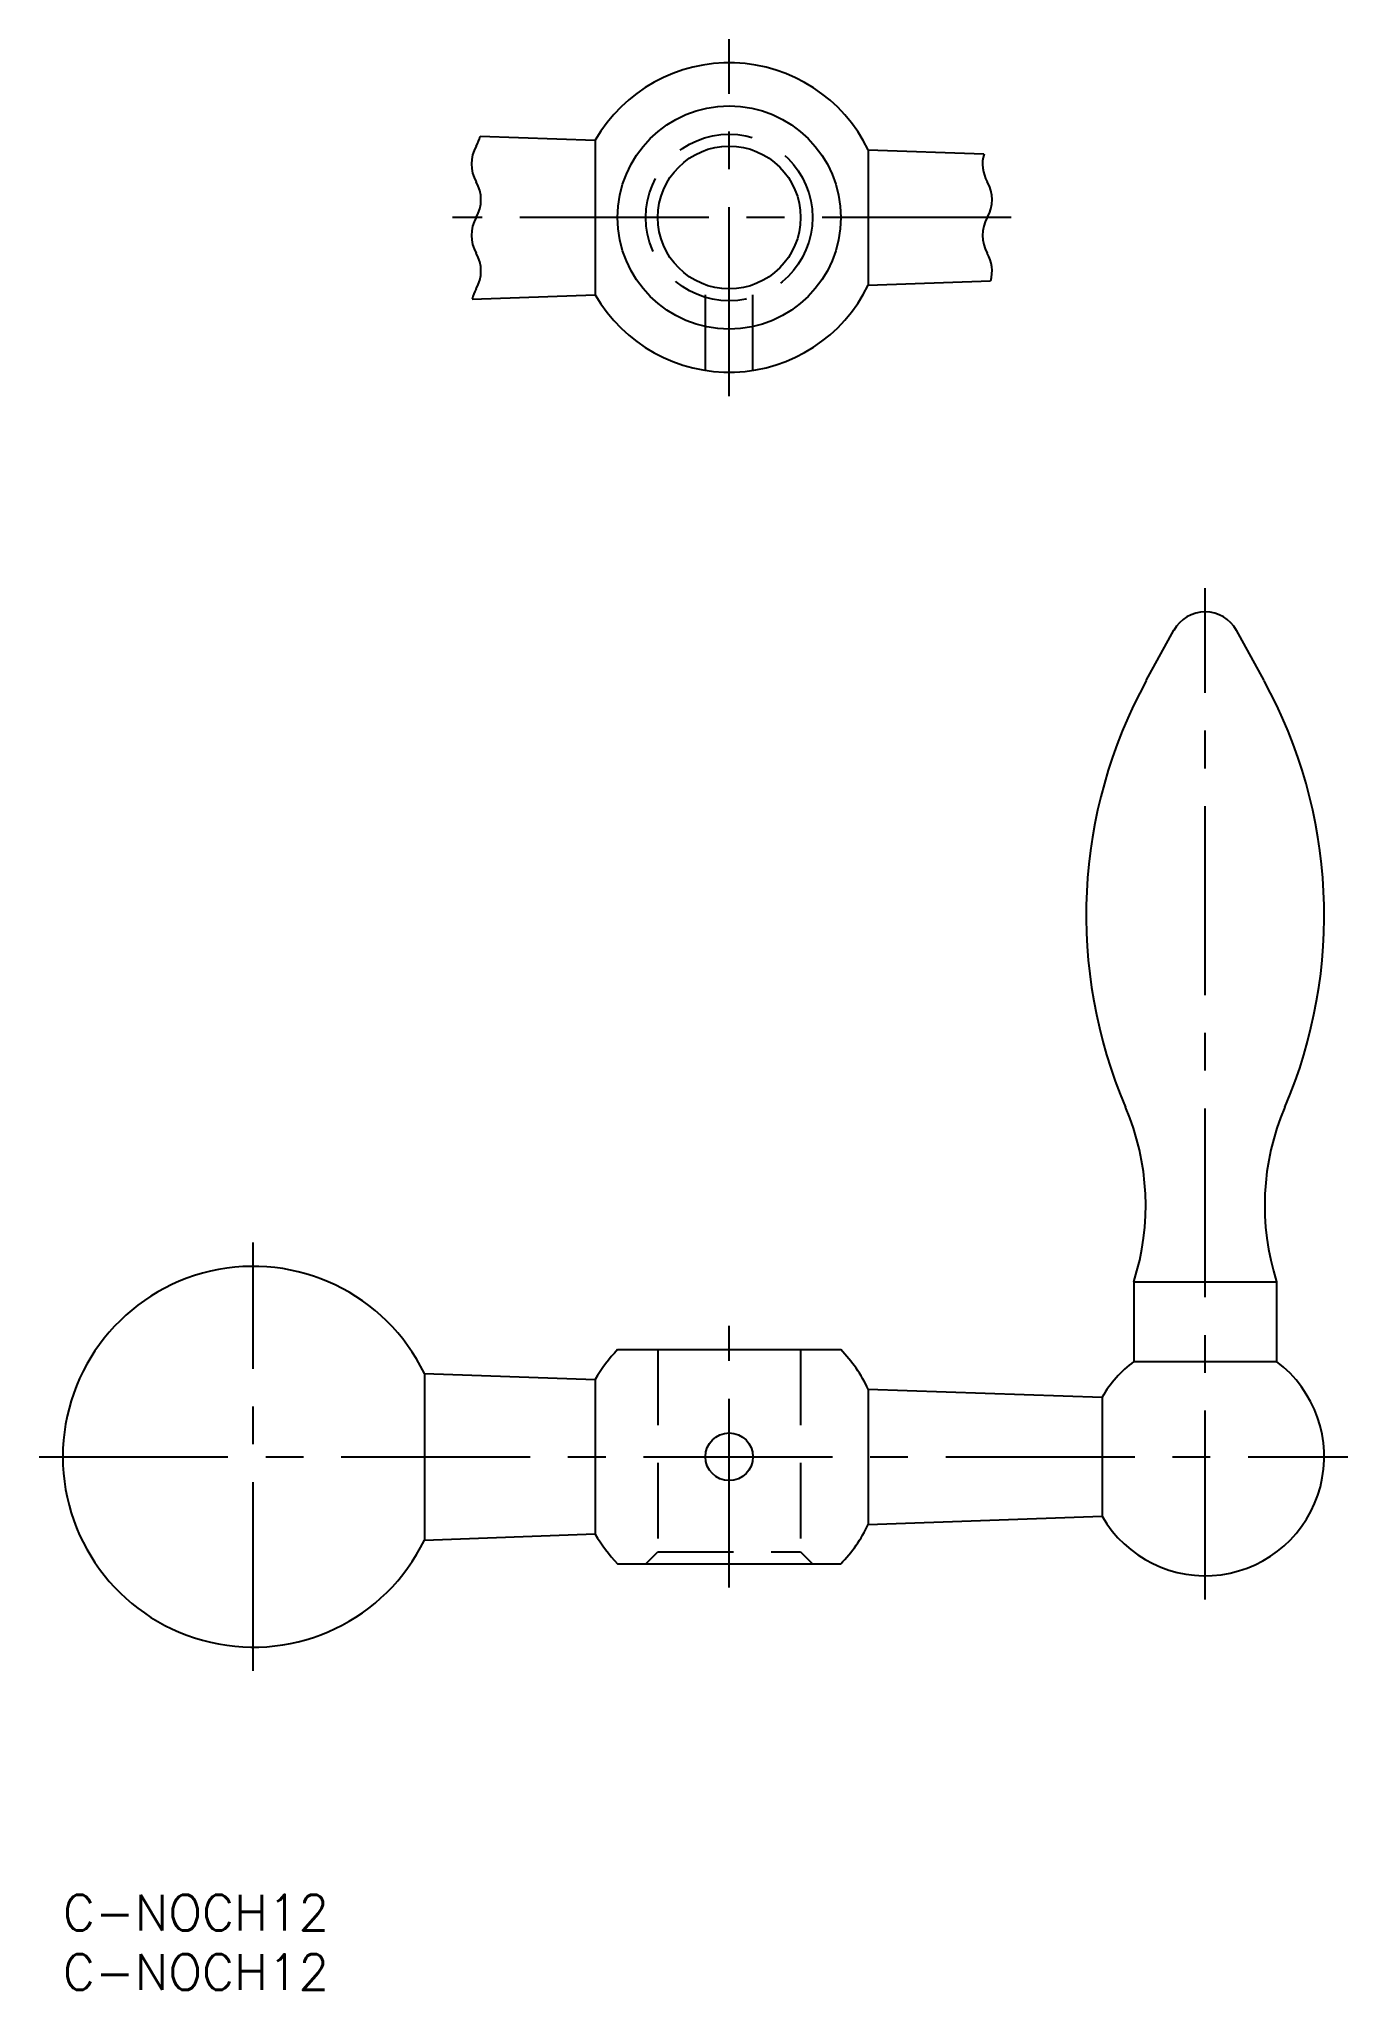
# Model space of a CAD drawing. Extents: x -2 to 108, y -8 to 156.
import ezdxf

# ---------------------------------------------------------------- set-up
doc = ezdxf.new("R2010")
doc.units = 0
doc.header["$LTSCALE"] = 0.5
doc.linetypes.add('CENTER', pattern=[50.8, 31.75, -6.35, 6.35, -6.35])
doc.linetypes.add('DASHED', pattern=[19.05, 12.7, -6.35])
doc.layers.get('0').update_dxf_attribs({"linetype": 'CONTINUOUS'})
doc.layers.add('CENTER', color=1, linetype='CENTER')
doc.styles.get("Standard").update_dxf_attribs({"font": 'txt.shx', "height": 3, "bigfont": 'bigfont.shx'})

# ---------------------------------------------------------------- blocks, each defined once
blk = doc.blocks.new('*U12')
at = {"color": 7, "linetype": 'CONTINUOUS'}
blk.add_text('C-NOCH12', height=3, dxfattribs=at).set_placement((0, -3))
blk = doc.blocks.new('*U13')
at = {"color": 7, "linetype": 'CONTINUOUS'}
blk.add_text('C-NOCH12', height=3, dxfattribs=at).set_placement((0, -8))

msp = doc.modelspace()

# ---------------------------------------------------------------- linework, layer by layer
at = {"color": 7, "linetype": 'CONTINUOUS'}
for p, q in [((35.07, 147.78), (44.74, 147.44)), ((44.74, 147.44), (44.74, 134.45)), ((67.69, 146.64), (77.41, 146.3)), ((67.69, 146.64), (67.69, 135.26)), ((34.41, 134.09), (44.74, 134.45)), ((67.69, 135.26), (77.97, 135.62)), ((91.05, 102.03), (93.37, 106.26)), ((100.95, 102.03), (98.63, 106.26)), ((90, 51.52), (90, 44.81)), ((90, 51.52), (102, 51.52)), ((102, 51.52), (102, 44.81)), ((46.62, 45.81), (65.38, 45.81)), ((90, 44.81), (102, 44.81)), ((30.39, 43.81), (30.39, 29.81)), ((30.39, 43.81), (44.74, 43.31)), ((44.74, 43.31), (44.74, 30.32)), ((67.69, 42.5), (87.34, 41.81)), ((67.69, 42.5), (67.69, 31.12)), ((87.34, 41.81), (87.34, 31.81)), ((67.69, 31.12), (87.34, 31.81)), ((30.39, 29.81), (44.74, 30.32)), ((46.62, 27.81), (65.38, 27.81))]:
    msp.add_line(p, q, dxfattribs=at)
at = {"color": 3, "linetype": 'DASHED'}
for p, q in [((54, 128.1), (54, 135.29)), ((58, 128.1), (58, 135.29)), ((50, 45.81), (50, 28.81)), ((62, 45.81), (62, 28.81)), ((49, 27.81), (50, 28.81)), ((50, 28.81), (62, 28.81)), ((62, 28.81), (63, 27.81))]:
    msp.add_line(p, q, dxfattribs=at)
at = {"color": 7, "linetype": 'CONTINUOUS'}
for centre, radius in [((56, 140.95), 9.38), ((56, 140.95), 6), ((56, 36.81), 2)]:
    msp.add_circle(centre, radius, dxfattribs=at)
at = {"color": 3, "linetype": 'DASHED'}
msp.add_circle((56, 140.95), 7, dxfattribs=at)
at = {"color": 7, "linetype": 'CONTINUOUS'}
for centre, radius, start, end in [((56, 140.95), 13, 25.9572, 150.0203), ((56, 140.95), 13, 209.9797, 334.0428), ((96, 104.81), 3, 28.7408, 151.2592), ((127, 82.31), 41, 151.2592, 203.1681), ((65, 82.31), 41, 336.8319, 28.7408), ((70, 57.92), 21, 342.2472, 23.1681), ((122, 57.92), 21, 156.8319, 197.7528), ((16, 36.81), 16, 25.9445, 334.0555), ((56, 36.81), 13, 136.1869, 150.0203), ((56, 36.81), 13, 25.9572, 43.8131), ((96, 36.81), 10, 210, 53.1301), ((96, 36.81), 10, 126.8699, 150), ((56, 36.81), 13, 209.9797, 223.8131), ((56, 36.81), 13, 316.1869, 334.0428)]:
    msp.add_arc(centre, radius, start, end, dxfattribs=at)
at = {"color": 3, "linetype": 'CONTINUOUS'}
for centre, start, end in [((32.14, 148.45), 330, 347.2063), ((37.34, 145.45), 150, 210), ((80.29, 145.45), 163.566, 210), ((32.14, 142.45), 330, 30), ((75.09, 142.45), 330, 30), ((37.34, 139.45), 150, 210), ((80.29, 139.45), 150, 210), ((32.14, 136.45), 330, 30), ((75.09, 136.45), 343.9603, 30), ((37.34, 133.45), 150, 167.6599)]:
    msp.add_arc(centre, 3, start, end, dxfattribs=at)
at = {"layer": 'CENTER', "color": 1, "linetype": 'CENTER'}
for p, q in [((56, 125.95), (56, 155.95)), ((79.69, 140.95), (32.74, 140.95)), ((96, 24.81), (96, 109.81)), ((16, 18.81), (16, 54.81)), ((56, 25.81), (56, 47.81)), ((-2, 36.81), (108, 36.81))]:
    msp.add_line(p, q, dxfattribs=at)

# ---------------------------------------------------------------- block references
at = {"color": 7, "linetype": 'CONTINUOUS'}
for name in ['*U12', '*U13']:
    msp.add_blockref(name, (0, 0), dxfattribs=at)

doc.saveas('drawing.dxf')
